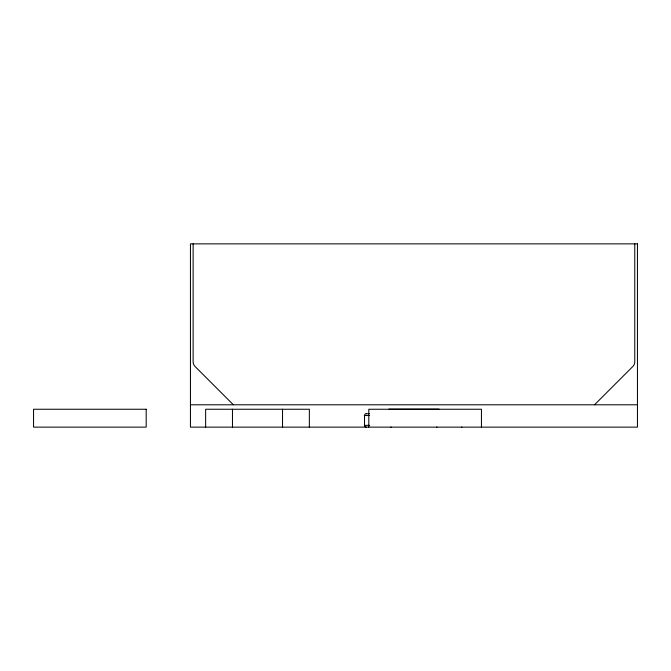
<?xml version="1.0" encoding="UTF-8"?>
<svg xmlns="http://www.w3.org/2000/svg" width="671" height="671" viewBox="0 0 671 671"><rect width="100%" height="100%" fill="white"/><g stroke="black" fill="none" stroke-linecap="round" stroke-linejoin="round"><path stroke-width="1.01" d="M594.54 404.789L632.803 366.517A6.702 6.702 0 0 0 634.766 361.778L634.766 243.867M190.447 404.789L637.45 404.789M388.886 409.142L439.01 409.142M366.131 413.722L369.385 413.722M364.345 415.517L369.679 415.517M364.345 425.347L369.679 425.347M233.357 404.789L195.093 366.517A6.702 6.702 0 0 1 193.131 361.778L193.131 243.867M481.442 427.133L481.442 409.251L368.798 409.251L368.798 427.133M309.348 427.133L309.348 409.251L205.645 409.251L205.645 427.133M282.533 409.251L282.533 427.133M232.468 409.251L232.468 427.133M366.265 427.133A1.787 1.736 -90 0 1 364.529 425.347L364.529 415.517A1.787 1.736 -90 0 1 366.265 413.722M437.056 427.091A1.812 1.812 0 0 1 436.695 427.117M461.95 427.108A1.787 1.736 -90 0 1 461.631 427.133M391.201 427.117A1.812 1.812 0 0 1 390.841 427.091M637.45 243.867L190.447 243.867L190.447 427.133L637.45 427.133L637.45 243.867M146.194 409.251L33.55 409.251L33.55 427.133L146.194 427.133L146.194 409.251"/></g></svg>
